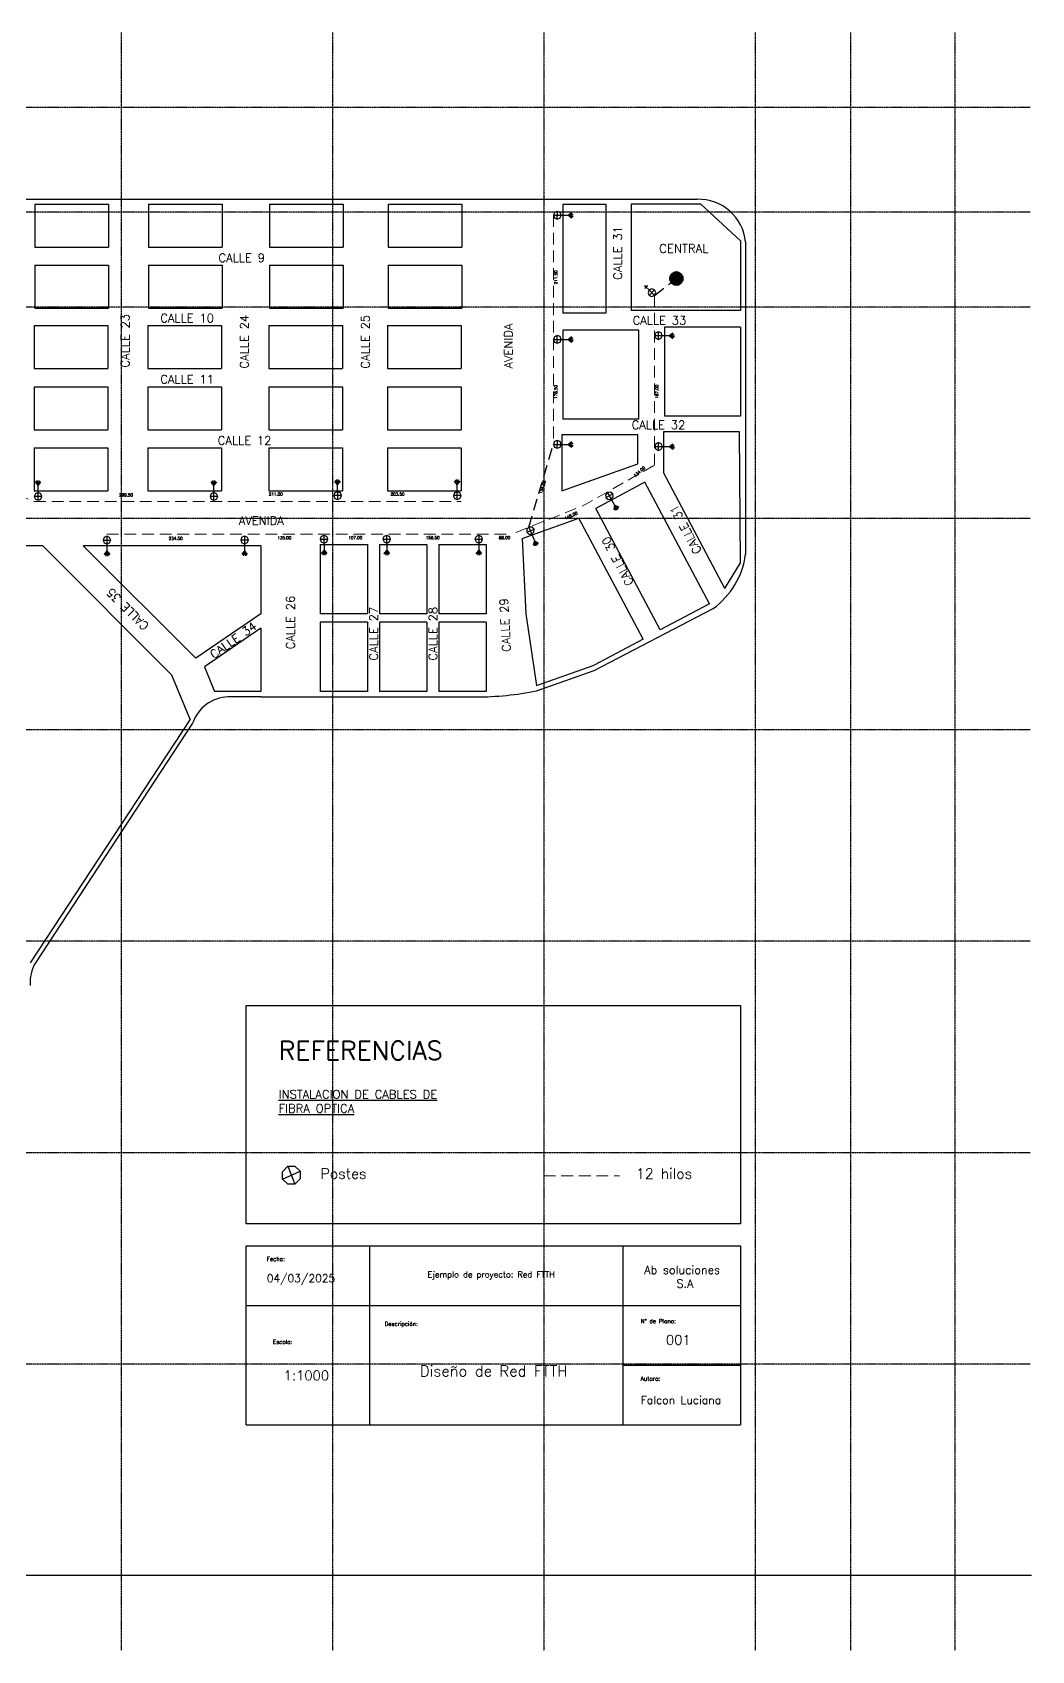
# Model space of a CAD drawing. Header units: inches. Extents: x 736 to 3495, y 736 to 3492.
# Drawn here: x 1793 to 3495, y 736 to 3492 of the extents above; entities that cross this region are included whole.
import ezdxf

# ---------------------------------------------------------------- set-up
doc = ezdxf.new("R2010")
doc.units = ezdxf.units.IN
doc.header["$MEASUREMENT"] = 0
doc.linetypes.add('CENTER', pattern=[2, 1.25, -0.25, 0.25, -0.25])
doc.linetypes.add('HIDDEN', pattern=[0.375, 0.25, -0.125])
doc.layers.get('0').update_dxf_attribs({"linetype": 'CONTINUOUS'})
doc.layers.get('Defpoints').update_dxf_attribs({"linetype": 'CONTINUOUS'})
for name, color, linetype in [('CABLES', 170, 'CONTINUOUS'), ('CAJA NAP', 90, 'CONTINUOUS'), ('CALLES', 6, 'CONTINUOUS'), ('CALLES NOMBRES', 10, 'CONTINUOUS'), ('COTAS', 130, 'CONTINUOUS'), ('GRID', 9, 'CENTER'), ('POSTES', 2, 'CONTINUOUS'), ('ROTULO', 2, 'CONTINUOUS')]:
    doc.layers.add(name, color=color, linetype=linetype)
doc.styles.add('ARCHITXT', font='simplex.shx')
doc.dimstyles.new('RGA1-8', dxfattribs={"dimtxt": 0.0938, "dimasz": 0.125, "dimexe": 0.09375, "dimexo": 0.125, "dimgap": 0.0625, "dimtad": 1, "dimdec": 6, "dimrnd": 0.5, "dimzin": 3, "dimdsep": 46, "dimlunit": 4, "dimtxsty": 'ARCHITXT', "dimcen": 0.1875, "dimdle": 0.09375, "dimclrd": 256, "dimclre": 256, "dimadec": 0, "dimazin": 0, "dimtfac": 1, "dimtdec": 6, "dimtmove": 2, "dimatfit": 3, "dimfxl": 1, "dimtolj": 1, "dimtzin": 3, "dimarcsym": 0})

# ---------------------------------------------------------------- blocks, each defined once
blk = doc.blocks.new('*D187')
at = {"layer": 'Defpoints', "color": 0, "lineweight": -3, "ltscale": 100, "transparency": 16777216}
for p in [(2154.2, 2627.5), (2289.4, 2628.6), (2289.4, 2628.6)]:
    blk.add_point(p, dxfattribs=at)
at = {"layer": 'COTAS', "color": 0, "lineweight": 0, "ltscale": 100, "transparency": 16777216, "insert": (2221.8, 2631.2), "char_height": 5, "attachment_point": 5, "style": 'ARCHITXT'}
blk.add_mtext('\\A1;135.00', dxfattribs=at)
blk = doc.blocks.new('_Open90')
at = {"color": 0, "linetype": 'ByBlock', "lineweight": -2}
for p, q in [((0, 0), (-1, 0)), ((-0.5, 0.5), (0, 0)), ((0, 0), (-0.5, -0.5))]:
    blk.add_line(p, q, dxfattribs=at)
blk = doc.blocks.new('*D190')
at = {"layer": 'Defpoints', "color": 0, "lineweight": -3, "ltscale": 100, "transparency": 16777216}
for p in [(2289.4, 2628.7), (2396.2, 2628.7), (2396.2, 2628.7)]:
    blk.add_point(p, dxfattribs=at)
at = {"layer": 'COTAS', "color": 0, "lineweight": 0, "ltscale": 100, "transparency": 16777216, "insert": (2342.8, 2631.3), "char_height": 5, "attachment_point": 5, "style": 'ARCHITXT'}
blk.add_mtext('\\A1;107.00', dxfattribs=at)
blk = doc.blocks.new('*D193')
at = {"layer": 'Defpoints', "color": 0, "lineweight": -3, "ltscale": 100, "transparency": 16777216}
for p in [(2396.2, 2628.7), (2552.9, 2628.7), (2552.9, 2628.7)]:
    blk.add_point(p, dxfattribs=at)
at = {"layer": 'COTAS', "color": 0, "lineweight": 0, "ltscale": 100, "transparency": 16777216, "insert": (2474.6, 2631.3), "char_height": 5, "attachment_point": 5, "style": 'ARCHITXT'}
blk.add_mtext('\\A1;156.50', dxfattribs=at)
blk = doc.blocks.new('*D196')
at = {"layer": 'Defpoints', "color": 0, "lineweight": -3, "ltscale": 100, "transparency": 16777216}
for p in [(2552.9, 2628.7), (2641, 2643.2), (2641, 2628.7)]:
    blk.add_point(p, dxfattribs=at)
at = {"layer": 'COTAS', "color": 0, "lineweight": 0, "ltscale": 100, "transparency": 16777216, "insert": (2597, 2631.3), "char_height": 5, "attachment_point": 5, "style": 'ARCHITXT'}
blk.add_mtext('\\A1;88.00', dxfattribs=at)
blk = doc.blocks.new('*D200')
at = {"layer": 'COTAS', "linetype": 'ByBlock', "lineweight": -2, "transparency": 16777216}
for p, q in [((2778.6, 2697.1), (2778.6, 2697.1)), ((2643.9, 2636.2), (2643.9, 2636.2))]:
    blk.add_line(p, q, dxfattribs=at)
at = {"layer": 'Defpoints', "color": 0, "linetype": 'ByBlock', "lineweight": -3, "transparency": 16777216}
for p in [(2778.6, 2697), (2778.6, 2697), (2644, 2636.1)]:
    blk.add_point(p, dxfattribs=at)
at = {"layer": 'COTAS', "color": 0, "linetype": 'ByBlock', "lineweight": -3, "transparency": 16777216, "insert": (2710.2, 2668.9), "char_height": 5, "attachment_point": 5, "rotation": 24.3472, "style": 'ARCHITXT'}
blk.add_mtext('\\A1;148.00', dxfattribs=at)
blk = doc.blocks.new('*D203')
at = {"layer": 'COTAS', "linetype": 'ByBlock', "lineweight": -2, "transparency": 16777216}
for p, q in [((2878.3, 2786.7), (2878.3, 2786.7)), ((2778.5, 2697.2), (2778.5, 2697.2))]:
    blk.add_line(p, q, dxfattribs=at)
at = {"layer": 'Defpoints', "color": 0, "linetype": 'ByBlock', "lineweight": -3, "transparency": 16777216}
for p in [(2878.4, 2786.6), (2878.4, 2786.6), (2778.6, 2697.1)]:
    blk.add_point(p, dxfattribs=at)
at = {"layer": 'COTAS', "color": 0, "linetype": 'ByBlock', "lineweight": -3, "transparency": 16777216, "insert": (2826.8, 2743.8), "char_height": 5, "attachment_point": 5, "rotation": 41.8592, "style": 'ARCHITXT'}
blk.add_mtext('\\A1;134.00', dxfattribs=at)
blk = doc.blocks.new('*D209')
at = {"layer": 'Defpoints', "color": 0, "lineweight": -3, "ltscale": 100, "transparency": 16777216}
for p in [(2858.8, 2973.5), (2858.8, 2973.5), (2858.8, 2786.6)]:
    blk.add_point(p, dxfattribs=at)
at = {"layer": 'COTAS', "color": 0, "lineweight": 0, "ltscale": 100, "transparency": 16777216, "insert": (2856.3, 2880.1), "char_height": 5, "attachment_point": 5, "rotation": 90, "style": 'ARCHITXT'}
blk.add_mtext('\\A1;187.00', dxfattribs=at)
blk = doc.blocks.new('*D218')
at = {"layer": 'Defpoints', "color": 0, "lineweight": -3, "ltscale": 100, "transparency": 16777216}
for p in [(1919.6, 2627.2), (2154.2, 2627.5), (2154.2, 2627.5)]:
    blk.add_point(p, dxfattribs=at)
at = {"layer": 'COTAS', "color": 0, "lineweight": 0, "ltscale": 100, "transparency": 16777216, "insert": (2036.9, 2630.1), "char_height": 5, "attachment_point": 5, "style": 'ARCHITXT'}
blk.add_mtext('\\A1;234.50', dxfattribs=at)
blk = doc.blocks.new('*D221')
at = {"layer": 'Defpoints', "color": 0, "lineweight": -3, "ltscale": 100, "transparency": 16777216}
for p in [(2312.8, 2703.1), (2516.5, 2703), (2516.5, 2703)]:
    blk.add_point(p, dxfattribs=at)
at = {"layer": 'COTAS', "color": 0, "lineweight": 0, "ltscale": 100, "transparency": 16777216, "insert": (2414.7, 2705.6), "char_height": 5, "attachment_point": 5, "style": 'ARCHITXT'}
blk.add_mtext('\\A1;203.50', dxfattribs=at)
blk = doc.blocks.new('*D227')
at = {"layer": 'Defpoints', "color": 0, "lineweight": -3, "ltscale": 100, "transparency": 16777216}
for p in [(2102, 2701.7), (2312.8, 2703.1), (2312.8, 2703.1)]:
    blk.add_point(p, dxfattribs=at)
at = {"layer": 'COTAS', "color": 0, "lineweight": 0, "ltscale": 100, "transparency": 16777216, "insert": (2207.4, 2705.6), "char_height": 5, "attachment_point": 5, "style": 'ARCHITXT'}
blk.add_mtext('\\A1;211.00', dxfattribs=at)
blk = doc.blocks.new('*D230')
at = {"layer": 'Defpoints', "color": 0, "lineweight": -3, "ltscale": 100, "transparency": 16777216}
for p in [(1802.6, 2701.7), (2102, 2701.7), (2102, 2701.7)]:
    blk.add_point(p, dxfattribs=at)
at = {"layer": 'COTAS', "color": 0, "lineweight": 0, "ltscale": 100, "transparency": 16777216, "insert": (1952.3, 2704.3), "char_height": 5, "attachment_point": 5, "style": 'ARCHITXT'}
blk.add_mtext('\\A1;299.50', dxfattribs=at)
blk = doc.blocks.new('*D233')
at = {"layer": 'COTAS', "linetype": 'ByBlock', "lineweight": -2, "transparency": 16777216}
for p, q in [((1573.1, 2792.9), (1573, 2792.8)), ((1802.7, 2701.9), (1802.6, 2701.8))]:
    blk.add_line(p, q, dxfattribs=at)
at = {"layer": 'Defpoints', "color": 0, "linetype": 'ByBlock', "lineweight": -3, "transparency": 16777216}
for p in [(1573, 2792.8), (1802.6, 2701.7), (1802.6, 2701.7)]:
    blk.add_point(p, dxfattribs=at)
at = {"layer": 'COTAS', "color": 0, "linetype": 'ByBlock', "lineweight": -3, "transparency": 16777216, "insert": (1688.8, 2749.6), "char_height": 5, "attachment_point": 5, "rotation": 338.3764, "style": 'ARCHITXT'}
blk.add_mtext('\\A1;247.00', dxfattribs=at)
blk = doc.blocks.new('*D245')
at = {"layer": 'COTAS', "linetype": 'ByBlock', "lineweight": -2, "transparency": 16777216}
for p, q in [((2686.8, 2790.3), (2686.8, 2790.3)), ((2640.9, 2643.2), (2641, 2643.2))]:
    blk.add_line(p, q, dxfattribs=at)
at = {"layer": 'Defpoints', "color": 0, "linetype": 'ByBlock', "lineweight": -3, "transparency": 16777216}
for p in [(2686.9, 2790.3), (2686.9, 2790.3), (2641.1, 2643.2)]:
    blk.add_point(p, dxfattribs=at)
at = {"layer": 'COTAS', "color": 0, "linetype": 'ByBlock', "lineweight": -3, "transparency": 16777216, "insert": (2661.5, 2717.5), "char_height": 5, "attachment_point": 5, "rotation": 72.6872, "style": 'ARCHITXT'}
blk.add_mtext('\\A1;154.00', dxfattribs=at)
blk = doc.blocks.new('*D248')
at = {"layer": 'COTAS', "linetype": 'ByBlock', "lineweight": -2, "transparency": 16777216}
for p, q in [((2686.7, 2969), (2686.8, 2969)), ((2686.7, 2790.3), (2686.7, 2790.3))]:
    blk.add_line(p, q, dxfattribs=at)
at = {"layer": 'Defpoints', "color": 0, "linetype": 'ByBlock', "lineweight": -3, "transparency": 16777216}
for p in [(2686.9, 2969), (2686.9, 2969), (2686.8, 2790.3)]:
    blk.add_point(p, dxfattribs=at)
at = {"layer": 'COTAS', "color": 0, "linetype": 'ByBlock', "lineweight": -3, "transparency": 16777216, "insert": (2684.3, 2879.7), "char_height": 5, "attachment_point": 5, "rotation": 89.9856, "style": 'ARCHITXT'}
blk.add_mtext('\\A1;178.50', dxfattribs=at)
blk = doc.blocks.new('*D251')
at = {"layer": 'COTAS', "linetype": 'ByBlock', "lineweight": -2, "transparency": 16777216}
for p, q in [((2686.8, 3180.5), (2686.8, 3180.5)), ((2686.7, 2969), (2686.7, 2969))]:
    blk.add_line(p, q, dxfattribs=at)
at = {"layer": 'Defpoints', "color": 0, "linetype": 'ByBlock', "lineweight": -3, "transparency": 16777216}
for p in [(2686.9, 3180.5), (2686.9, 3180.5), (2686.8, 2969)]:
    blk.add_point(p, dxfattribs=at)
at = {"layer": 'COTAS', "color": 0, "linetype": 'ByBlock', "lineweight": -3, "transparency": 16777216, "insert": (2684.3, 3074.8), "char_height": 5, "attachment_point": 5, "rotation": 89.9739, "style": 'ARCHITXT'}
blk.add_mtext('\\A1;211.50', dxfattribs=at)

msp = doc.modelspace()

# ---------------------------------------------------------------- hatches: boundary and pattern name
at = {"linetype": 'ByBlock', "lineweight": -3}
h = msp.add_hatch(color=256, dxfattribs=at)
h.dxf.hatch_style = 1
h.paths.add_polyline_path([(2878.869, 3072.794, 1), (2900.457, 3072.794, 1)])

# ---------------------------------------------------------------- linework, layer by layer
at = {"lineweight": -3}
for p, q in [((1632.784, 3207.749), (2924.97, 3207.749)), ((3007.624, 3135.009), (3007.624, 2603.066)), ((2749.505, 2405.424), (2952.307, 2510.816)), ((2651.681, 2370.628), (2749.505, 2405.424)), ((2181.961, 2360.107), (2125.964, 2360.107)), ((2181.961, 2360.107), (2548.316, 2360.107)), ((2065.709, 2315.418), (1797.873, 1907.519))]:
    msp.add_line(p, q, dxfattribs=at)
at = {"linetype": 'ByBlock', "lineweight": 211, "ltscale": 100}
msp.add_circle((2889.663, 3072.794), 10.794, dxfattribs=at)
at = {"lineweight": -3}
for centre, radius, start, end in [((2927.31, 3127.079), 80.704, 5.638992, 91.661558), ((2871.86, 2621.766), 137.045, 305.944938, 352.157514), ((2545.644, 2899.382), 539.281, 270.283938, 281.339783), ((2127.707, 2294.791), 65.34, 91.529096, 161.597908), ((1859.61, 1872.907), 70.777, 150.723272, 183.374389)]:
    msp.add_arc(centre, radius, start, end, dxfattribs=at)
at = {"layer": 'CABLES', "linetype": 'HIDDEN', "lineweight": 5, "ltscale": 80}
for p, q in [((2680.298, 3180.584), (2680.321, 2790.272)), ((2852.49, 3044.086), (2852.49, 2755.142)), ((1573.01, 2785.431), (1795.935, 2692.819)), ((2729.205, 2685.082), (2852.49, 2755.062)), ((1795.935, 2692.819), (2523.257, 2692.792)), ((2616.416, 2640.319), (2720.956, 2681.809)), ((1919.618, 2637.182), (2608.449, 2637.157)), ((2663.655, 1544.625), (2792.917, 1544.625))]:
    msp.add_line(p, q, dxfattribs=at)
at = {"layer": 'CABLES', "linetype": 'HIDDEN', "lineweight": -3, "ltscale": 80}
for p, q in [((2852.49, 3044.086), (2881.12, 3066.196)), ((2638.62, 2649.357), (2680.298, 2790.327))]:
    msp.add_line(p, q, dxfattribs=at)
at = {"layer": 'CAJA NAP', "lineweight": -3}
for p, q in [((2693.412, 3180.634), (2705.299, 3180.618)), ((2705.299, 3180.618), (2711.283, 3185.397)), ((2705.299, 3180.618), (2712.213, 3184.233)), ((2705.299, 3180.618), (2713.127, 3183.089)), ((2705.299, 3180.618), (2714.129, 3181.835)), ((2705.299, 3180.618), (2713.119, 3177.589)), ((2705.299, 3180.618), (2712.202, 3176.495)), ((2705.299, 3180.618), (2711.27, 3175.823)), ((2705.299, 3180.618), (2714.125, 3178.889)), ((2877.468, 2975.687), (2883.452, 2980.466)), ((2877.468, 2975.687), (2884.381, 2979.302)), ((2877.468, 2975.687), (2885.295, 2978.158)), ((2877.468, 2975.687), (2886.297, 2976.904)), ((2693.389, 2969.135), (2705.276, 2969.119)), ((2705.276, 2969.119), (2711.26, 2973.898)), ((2705.276, 2969.119), (2712.19, 2972.734)), ((2705.276, 2969.119), (2713.104, 2971.59)), ((2705.276, 2969.119), (2714.106, 2970.335)), ((2705.276, 2969.119), (2713.096, 2966.09)), ((2705.276, 2969.119), (2712.179, 2964.996)), ((2705.276, 2969.119), (2711.247, 2964.324)), ((2705.276, 2969.119), (2714.102, 2967.39)), ((2865.58, 2975.703), (2877.468, 2975.687)), ((2877.468, 2975.687), (2885.288, 2972.658)), ((2877.468, 2975.687), (2884.371, 2971.564)), ((2877.468, 2975.687), (2883.439, 2970.892)), ((2877.468, 2975.687), (2886.293, 2973.958)), ((2693.412, 2790.378), (2705.299, 2790.361)), ((2705.299, 2790.361), (2711.283, 2795.141)), ((2705.299, 2790.361), (2712.213, 2793.977)), ((2705.299, 2790.361), (2713.127, 2792.832)), ((2705.299, 2790.361), (2714.129, 2791.578)), ((2705.299, 2790.361), (2713.119, 2787.332)), ((2705.299, 2790.361), (2712.202, 2786.238)), ((2705.299, 2790.361), (2711.27, 2785.566)), ((2705.299, 2790.361), (2714.125, 2788.632)), ((2865.873, 2786.743), (2877.761, 2786.727)), ((2877.761, 2786.727), (2883.745, 2791.506)), ((2877.761, 2786.727), (2884.674, 2790.342)), ((2877.761, 2786.727), (2885.588, 2789.198)), ((2877.761, 2786.727), (2886.59, 2787.943)), ((2877.761, 2786.727), (2885.581, 2783.698)), ((2877.761, 2786.727), (2884.664, 2782.604)), ((2877.761, 2786.727), (2883.731, 2781.932)), ((2877.761, 2786.727), (2886.586, 2784.997)), ((1802.486, 2720.155), (1801.258, 2728.983)), ((1802.486, 2720.155), (1801.258, 2728.983)), ((1802.486, 2720.155), (1804.203, 2728.983)), ((1802.486, 2720.155), (1804.203, 2728.983)), ((2101.905, 2720.159), (2100.676, 2728.987)), ((2101.905, 2720.159), (2100.676, 2728.987)), ((2101.905, 2720.159), (2103.622, 2728.987)), ((2101.905, 2720.159), (2103.622, 2728.987)), ((2312.685, 2721.491), (2310.203, 2729.315)), ((2312.685, 2721.491), (2311.456, 2730.319)), ((2312.685, 2721.491), (2314.402, 2730.319)), ((2312.685, 2721.491), (2315.703, 2729.315)), ((2516.383, 2721.444), (2513.9, 2729.268)), ((2516.383, 2721.444), (2515.154, 2730.272)), ((2516.383, 2721.444), (2518.099, 2730.272)), ((2516.383, 2721.444), (2519.4, 2729.268)), ((1802.486, 2720.155), (1797.699, 2726.133)), ((1802.486, 2720.155), (1797.699, 2726.133)), ((1802.486, 2720.155), (1798.861, 2727.064)), ((1802.486, 2720.155), (1798.861, 2727.064)), ((1802.486, 2720.155), (1800.004, 2727.979)), ((1802.486, 2720.155), (1800.004, 2727.979)), ((1802.486, 2720.155), (1805.504, 2727.979)), ((1802.486, 2720.155), (1805.504, 2727.979)), ((1802.486, 2720.155), (1806.6, 2727.064)), ((1802.486, 2720.155), (1806.6, 2727.064)), ((1802.486, 2720.155), (1807.273, 2726.133)), ((1802.486, 2720.155), (1807.273, 2726.133)), ((1802.486, 2708.268), (1802.486, 2720.155)), ((1802.486, 2708.268), (1802.486, 2720.155)), ((2101.905, 2720.159), (2097.117, 2726.137)), ((2101.905, 2720.159), (2097.117, 2726.137)), ((2101.905, 2720.159), (2098.279, 2727.068)), ((2101.905, 2720.159), (2098.279, 2727.068)), ((2101.905, 2720.159), (2099.423, 2727.983)), ((2101.905, 2720.159), (2099.423, 2727.983)), ((2101.905, 2720.159), (2104.923, 2727.983)), ((2101.905, 2720.159), (2104.923, 2727.983)), ((2101.905, 2720.159), (2106.018, 2727.068)), ((2101.905, 2720.159), (2106.018, 2727.068)), ((2101.905, 2720.159), (2106.691, 2726.137)), ((2101.905, 2720.159), (2106.691, 2726.137)), ((2101.905, 2708.272), (2101.905, 2720.159)), ((2101.905, 2708.272), (2101.905, 2720.159)), ((2312.685, 2721.491), (2307.898, 2727.468)), ((2312.685, 2721.491), (2309.06, 2728.4)), ((2312.685, 2721.491), (2316.799, 2728.4)), ((2312.685, 2721.491), (2317.472, 2727.468)), ((2312.685, 2709.603), (2312.685, 2721.491)), ((2516.383, 2721.444), (2511.595, 2727.422)), ((2516.383, 2721.444), (2512.757, 2728.353)), ((2516.383, 2721.444), (2520.496, 2728.353)), ((2516.383, 2721.444), (2521.169, 2727.422)), ((2516.383, 2709.557), (2516.383, 2721.444)), ((2778.605, 2697.034), (2784.339, 2686.621)), ((2784.339, 2686.621), (2783.03, 2679.076)), ((2784.339, 2686.621), (2784.068, 2678.585)), ((2784.339, 2686.621), (2785.47, 2678.312)), ((2784.339, 2686.621), (2787.093, 2678.06)), ((2784.339, 2686.621), (2791.416, 2683.694)), ((2784.339, 2686.621), (2790.288, 2680.965)), ((2784.339, 2686.621), (2789.674, 2679.481)), ((2784.339, 2686.621), (2790.847, 2682.318)), ((1919.687, 2620.669), (1919.687, 2608.781)), ((2154.332, 2621.006), (2154.332, 2609.119)), ((2289.551, 2622.214), (2289.551, 2610.326)), ((2396.321, 2622.214), (2396.321, 2610.326)), ((2553.065, 2622.214), (2553.065, 2610.326)), ((2643.519, 2637.193), (2647.902, 2626.143)), ((2647.902, 2626.143), (2645.657, 2618.822)), ((2647.902, 2626.143), (2646.626, 2618.204)), ((2647.902, 2626.143), (2647.982, 2617.757)), ((2647.902, 2626.143), (2649.561, 2617.304)), ((2647.902, 2626.143), (2654.556, 2622.352)), ((2647.902, 2626.143), (2653.094, 2619.785)), ((2647.902, 2626.143), (2652.299, 2618.39)), ((2647.902, 2626.143), (2653.819, 2621.057)), ((1919.687, 2608.781), (1914.9, 2602.804)), ((1919.687, 2608.781), (1915.573, 2601.873)), ((1919.687, 2608.781), (1916.669, 2600.957)), ((1919.687, 2608.781), (1917.97, 2599.953)), ((1919.687, 2608.781), (1924.474, 2602.804)), ((1919.687, 2608.781), (1922.169, 2600.957)), ((1919.687, 2608.781), (1920.916, 2599.953)), ((1919.687, 2608.781), (1923.312, 2601.873)), ((2154.332, 2609.119), (2149.546, 2603.142)), ((2154.332, 2609.119), (2150.219, 2602.21)), ((2154.332, 2609.119), (2151.314, 2601.295)), ((2154.332, 2609.119), (2152.615, 2600.291)), ((2154.332, 2609.119), (2159.12, 2603.142)), ((2154.332, 2609.119), (2156.815, 2601.295)), ((2154.332, 2609.119), (2155.561, 2600.291)), ((2154.332, 2609.119), (2157.958, 2602.21)), ((2289.551, 2610.326), (2284.765, 2604.349)), ((2289.551, 2610.326), (2285.438, 2603.418)), ((2289.551, 2610.326), (2286.533, 2602.502)), ((2289.551, 2610.326), (2287.834, 2601.498)), ((2289.551, 2610.326), (2294.339, 2604.349)), ((2289.551, 2610.326), (2292.033, 2602.502)), ((2289.551, 2610.326), (2290.78, 2601.498)), ((2289.551, 2610.326), (2293.177, 2603.418)), ((2396.321, 2610.326), (2391.534, 2604.349)), ((2396.321, 2610.326), (2392.207, 2603.418)), ((2396.321, 2610.326), (2393.303, 2602.502)), ((2396.321, 2610.326), (2394.604, 2601.498)), ((2396.321, 2610.326), (2401.108, 2604.349)), ((2396.321, 2610.326), (2398.803, 2602.502)), ((2396.321, 2610.326), (2397.55, 2601.498)), ((2396.321, 2610.326), (2399.946, 2603.418)), ((2553.065, 2610.326), (2548.278, 2604.349)), ((2553.065, 2610.326), (2548.952, 2603.418)), ((2553.065, 2610.326), (2550.047, 2602.502)), ((2553.065, 2610.326), (2551.348, 2601.498)), ((2553.065, 2610.326), (2557.853, 2604.349)), ((2553.065, 2610.326), (2555.547, 2602.502)), ((2553.065, 2610.326), (2554.294, 2601.498)), ((2553.065, 2610.326), (2556.69, 2603.418))]:
    msp.add_line(p, q, dxfattribs=at)
at = {"layer": 'CALLES', "lineweight": -3}
for p, q in [((1797.183, 3199.475), (1922.674, 3199.473)), ((1797.183, 3199.475), (1797.183, 3126.297)), ((1990.483, 3199.475), (2115.974, 3199.473)), ((1990.483, 3199.475), (1990.483, 3126.297)), ((2196.621, 3199.474), (2322.111, 3199.472)), ((2196.621, 3199.474), (2196.621, 3126.296)), ((2399.014, 3199.474), (2524.505, 3199.472)), ((2399.014, 3199.474), (2399.014, 3126.296)), ((2696.421, 3199.551), (2769.696, 3199.551)), ((2769.696, 3199.551), (2769.671, 3013.512)), ((2931.384, 3199.497), (2998.592, 3136.823)), ((1797.183, 3126.297), (1922.674, 3126.295)), ((1990.483, 3126.297), (2115.974, 3126.297)), ((2196.621, 3126.296), (2322.111, 3126.294)), ((2399.014, 3126.296), (2524.505, 3126.296)), ((1797.183, 3095.299), (1922.674, 3095.297)), ((1797.183, 3095.299), (1797.183, 3022.121)), ((1990.483, 3095.299), (2115.974, 3095.297)), ((1990.483, 3095.299), (1990.483, 3022.121)), ((2196.621, 3095.298), (2322.111, 3095.297)), ((2196.621, 3095.298), (2196.621, 3022.12)), ((2399.014, 3095.298), (2524.505, 3095.297)), ((2399.014, 3095.298), (2399.014, 3022.12)), ((1797.183, 3022.121), (1922.674, 3022.121)), ((1990.483, 3022.121), (2115.974, 3022.121)), ((2196.621, 3022.12), (2322.111, 3022.12)), ((2399.014, 3022.12), (2524.505, 3022.12)), ((1795.935, 2992.62), (1921.426, 2992.619)), ((1795.935, 2992.62), (1795.935, 2919.442)), ((1989.236, 2992.62), (2114.726, 2992.619)), ((1989.236, 2992.62), (1989.236, 2919.442)), ((2195.373, 2992.62), (2320.864, 2992.618)), ((2195.373, 2992.62), (2195.373, 2919.441)), ((2397.767, 2992.62), (2523.257, 2992.618)), ((2397.767, 2992.62), (2397.767, 2919.441)), ((1795.935, 2919.442), (1921.426, 2919.442)), ((1989.236, 2919.442), (2114.726, 2919.442)), ((2195.373, 2919.441), (2320.864, 2919.441)), ((2397.767, 2919.441), (2523.257, 2919.441)), ((1795.935, 2888.445), (1921.426, 2888.443)), ((1795.935, 2888.445), (1795.935, 2815.266)), ((1989.236, 2888.445), (2114.726, 2888.443)), ((1989.236, 2888.445), (1989.236, 2815.266)), ((2195.373, 2888.444), (2320.864, 2888.442)), ((2195.373, 2888.444), (2195.373, 2815.266)), ((2397.767, 2888.444), (2523.257, 2888.442)), ((2397.767, 2888.444), (2397.767, 2815.266)), ((1795.935, 2815.266), (1921.426, 2815.266)), ((1989.236, 2815.266), (2114.726, 2815.266)), ((2195.373, 2815.266), (2320.864, 2815.266)), ((2397.767, 2815.266), (2523.257, 2815.266)), ((1795.935, 2784.269), (1921.426, 2784.267)), ((1795.935, 2784.269), (1795.935, 2711.091)), ((1989.236, 2784.269), (2114.726, 2784.267)), ((1989.236, 2784.269), (1989.236, 2711.091)), ((2195.373, 2784.268), (2320.864, 2784.267)), ((2195.373, 2784.268), (2195.373, 2711.09)), ((2397.767, 2784.268), (2523.257, 2784.267)), ((2397.767, 2784.268), (2397.767, 2711.09)), ((2694.583, 2711.091), (2824.029, 2757.279)), ((1795.935, 2711.091), (1921.426, 2711.091)), ((1989.236, 2711.091), (2114.726, 2711.091)), ((2195.373, 2711.09), (2320.864, 2711.09)), ((2397.767, 2711.09), (2523.257, 2711.09)), ((2627.177, 2630.12), (2723.449, 2664.452)), ((2627.177, 2630.12), (2633.509, 2501.98)), ((1810.437, 2617.437), (1745.142, 2617.437)), ((2972.399, 2545.119), (2998.752, 2588.471)), ((2633.509, 2501.98), (2651.681, 2379.485)), ((2181.961, 2477.097), (2181.961, 2369.402)), ((2030.005, 2397.87), (2061.778, 2321.288)), ((2085.763, 2411.189), (2103.1, 2369.402)), ((2651.681, 2379.485), (2749.505, 2414.281)), ((2181.961, 2369.402), (2103.1, 2369.402))]:
    msp.add_line(p, q, dxfattribs=at)
at = {"layer": 'CALLES'}
for p, q in [((2696.336, 3199.551), (2696.336, 3013.512)), ((2812.481, 3199.551), (2812.395, 3018.512)), ((2931.384, 3199.497), (2812.481, 3199.551)), ((2998.592, 3136.823), (2998.727, 3018.414)), ((2696.336, 3017.364), (2696.336, 3013.512)), ((2769.671, 3013.512), (2696.336, 3013.512)), ((2998.727, 3018.512), (2812.395, 3018.512)), ((2825.774, 2984.77), (2696.336, 2984.77)), ((2696.336, 2984.77), (2696.336, 2837.668)), ((2825.799, 2833.523), (2825.774, 2984.77)), ((2998.727, 2989.77), (2869.29, 2989.77)), ((2869.29, 2989.77), (2869.29, 2842.668)), ((2998.727, 2989.77), (2998.751, 2838.523)), ((2869.29, 2842.668), (2869.29, 2838.523)), ((2696.336, 2837.668), (2696.336, 2833.523)), ((2825.799, 2833.523), (2696.336, 2833.523)), ((2996.974, 2811.81), (2867.537, 2811.81)), ((2867.537, 2811.81), (2867.537, 2742.34)), ((2998.752, 2838.523), (2869.29, 2838.523)), ((2998.752, 2588.471), (2996.974, 2811.81)), ((2824.021, 2806.81), (2694.583, 2806.81)), ((2694.583, 2806.81), (2694.583, 2711.091)), ((2824.029, 2757.279), (2824.021, 2806.81)), ((2972.399, 2545.119), (2867.537, 2742.34)), ((2835.732, 2725.74), (2752.199, 2681.326)), ((2945.832, 2518.668), (2835.732, 2725.74)), ((2862.299, 2474.253), (2752.199, 2681.326)), ((2832.891, 2458.617), (2723.449, 2664.452)), ((2030.005, 2397.87), (1810.437, 2617.437)), ((2070.997, 2425.955), (1879.515, 2617.437)), ((2181.961, 2617.437), (2181.961, 2501.98)), ((2945.832, 2518.668), (2862.299, 2474.253)), ((2181.961, 2501.98), (2070.997, 2425.955)), ((2181.961, 2477.097), (2085.763, 2411.189)), ((2832.891, 2458.617), (2749.357, 2414.202)), ((1789.649, 1907.519), (2061.778, 2321.288))]:
    msp.add_line(p, q, dxfattribs=at)
at = {"layer": 'CALLES', "linetype": 'Continuous'}
for points in [[(1922.675, 3199.475), (1922.674, 3126.295)], [(2115.975, 3199.475), (2115.974, 3126.297)], [(2322.112, 3199.474), (2322.111, 3126.294)], [(2524.506, 3199.474), (2524.505, 3126.296)], [(1922.675, 3095.299), (1922.674, 3022.121)], [(2115.975, 3095.299), (2115.974, 3022.121)], [(2322.112, 3095.298), (2322.111, 3022.12)], [(2524.506, 3095.298), (2524.505, 3022.12)], [(1921.427, 2992.62), (1921.426, 2919.442)], [(2114.727, 2992.62), (2114.726, 2919.442)], [(2320.865, 2992.62), (2320.864, 2919.441)], [(2523.258, 2992.62), (2523.258, 2919.441)], [(1921.427, 2888.445), (1921.426, 2815.266)], [(2114.727, 2888.445), (2114.726, 2815.266)], [(2320.865, 2888.444), (2320.864, 2815.266)], [(2523.258, 2888.444), (2523.257, 2815.266)], [(1921.427, 2784.269), (1921.426, 2711.091)], [(2114.727, 2784.269), (2114.726, 2711.091)], [(2320.865, 2784.268), (2320.864, 2711.09)], [(2523.258, 2784.268), (2523.257, 2711.09)], [(2282.96, 2620.037), (2282.96, 2501.98)], [(2282.96, 2620.036), (2363.547, 2620.036)], [(2363.547, 2620.037), (2363.547, 2501.98)], [(2383.96, 2620.037), (2464.547, 2620.037)], [(2383.96, 2620.037), (2383.96, 2501.98)], [(2464.547, 2620.037), (2464.547, 2501.98)], [(2484.96, 2620.037), (2565.547, 2620.037)], [(2484.96, 2620.037), (2484.96, 2501.98)], [(2565.547, 2620.037), (2565.547, 2501.98)], [(2363.547, 2501.98), (2282.96, 2501.98)], [(2363.547, 2487.459), (2282.96, 2487.459)], [(2282.96, 2487.459), (2282.96, 2369.402)], [(2363.547, 2487.459), (2363.547, 2369.402)], [(2464.547, 2501.98), (2383.96, 2501.98)], [(2464.547, 2487.459), (2383.96, 2487.459)], [(2383.96, 2487.459), (2383.96, 2369.402)], [(2464.547, 2487.459), (2464.547, 2369.402)], [(2565.547, 2501.98), (2484.96, 2501.98)], [(2565.547, 2487.459), (2484.96, 2487.459)], [(2484.96, 2487.459), (2484.96, 2369.402)], [(2565.547, 2487.459), (2565.547, 2369.402)], [(2363.547, 2369.402), (2282.96, 2369.402)], [(2464.547, 2369.402), (2383.96, 2369.402)], [(2565.547, 2369.402), (2484.96, 2369.402)]]:
    msp.add_lwpolyline(points, dxfattribs=at)
at = {"layer": 'CALLES', "lineweight": -3}
msp.add_lwpolyline([(2181.961, 2617.437), (1879.515, 2617.437)], dxfattribs=at)
at = {"layer": 'GRID'}
for p, q in [((1944, 3492), (1944, 736)), ((2304, 3492), (2304, 736)), ((2664, 3492), (2664, 736)), ((3024, 3492), (3024, 736)), ((3186, 3492), (3186, 736)), ((3364, 3492), (3364, 736)), ((3492, 3364), (736, 3364)), ((3492, 3186), (736, 3186)), ((3492, 3024), (736, 3024)), ((3492, 2664), (736, 2664)), ((3492, 2304), (736, 2304)), ((3492, 1944), (736, 1944)), ((3492, 1584), (736, 1584)), ((3492, 1224), (736, 1224)), ((3492, 1224), (736, 1224)), ((3492, 864), (736, 864)), ((3494.68, 864), (738.68, 864))]:
    msp.add_line(p, q, dxfattribs=at)
at = {"layer": 'POSTES', "lineweight": -3}
for p, q in [((2680.321, 3180.529), (2693.361, 3180.511)), ((2686.88, 3174.052), (2686.898, 3187.194)), ((2843.247, 3053.283), (2852.49, 3044.086)), ((2843.341, 3044.066), (2852.61, 3053.382)), ((2859.049, 2969.121), (2859.067, 2982.263)), ((2680.298, 2969.03), (2693.338, 2969.012)), ((2686.857, 2962.553), (2686.876, 2975.695)), ((2852.49, 2975.598), (2865.53, 2975.58)), ((2680.321, 2790.272), (2693.361, 2790.254)), ((2686.88, 2783.796), (2686.898, 2796.938)), ((2852.783, 2786.638), (2865.823, 2786.62)), ((2859.342, 2780.161), (2859.36, 2793.303)), ((1809.077, 2701.746), (1795.935, 2701.746)), ((1809.077, 2701.746), (1795.935, 2701.746)), ((1802.61, 2695.178), (1802.61, 2708.217)), ((1802.61, 2695.178), (1802.61, 2708.217)), ((2108.496, 2701.75), (2095.354, 2701.75)), ((2108.496, 2701.75), (2095.354, 2701.75)), ((2102.028, 2695.182), (2102.028, 2708.222)), ((2102.028, 2695.182), (2102.028, 2708.222)), ((2319.276, 2703.081), (2306.134, 2703.081)), ((2312.809, 2696.513), (2312.809, 2709.553)), ((2522.973, 2703.035), (2509.831, 2703.035)), ((2516.506, 2696.467), (2516.506, 2709.506)), ((2769.686, 2699.568), (2781.198, 2705.908)), ((2772.183, 2708.442), (2778.473, 2697.019)), ((2638.578, 2649.315), (2643.386, 2637.194)), ((1913.096, 2627.191), (1926.238, 2627.191)), ((1919.563, 2633.759), (1919.563, 2620.719)), ((2147.741, 2627.529), (2160.883, 2627.529)), ((2154.209, 2634.097), (2154.209, 2621.057)), ((2282.96, 2628.736), (2296.102, 2628.736)), ((2289.428, 2635.304), (2289.428, 2622.264)), ((2389.73, 2628.736), (2402.872, 2628.736)), ((2396.197, 2635.304), (2396.197, 2622.264)), ((2546.474, 2628.736), (2559.616, 2628.736)), ((2552.941, 2635.304), (2552.941, 2622.264)), ((2634.988, 2640.825), (2647.204, 2645.671)), ((2218.666, 1551.63), (2227.888, 1560.85)), ((2219.065, 1538.714), (2218.666, 1551.63)), ((2219.065, 1538.714), (2248.692, 1552.558)), ((2227.888, 1560.85), (2239.873, 1560.848)), ((2227.888, 1560.85), (2239.869, 1530.422)), ((2239.873, 1560.848), (2248.692, 1552.558)), ((2248.692, 1552.558), (2249.091, 1539.641)), ((2227.884, 1530.423), (2219.065, 1538.714)), ((2239.869, 1530.422), (2227.884, 1530.423)), ((2249.091, 1539.641), (2239.869, 1530.422))]:
    msp.add_line(p, q, dxfattribs=at)
at = {"layer": 'POSTES', "linetype": 'ByBlock', "lineweight": -3}
for p, q in [((2835.553, 3059.581), (2836.221, 3060.255)), ((2835.936, 3057.864), (2837.273, 3059.212)), ((2836.221, 3060.255), (2836.838, 3060.876)), ((2837.273, 3059.212), (2838.506, 3060.454)), ((2838.324, 3058.168), (2840.79, 3060.653)), ((2835.858, 3055.683), (2838.324, 3058.168)), ((2843.247, 3053.283), (2838.324, 3058.168))]:
    msp.add_line(p, q, dxfattribs=at)
at = {"layer": 'POSTES', "lineweight": -3}
for points in [[(2691.473, 3185.263), (2686.83, 3187.166), (2682.201, 3185.227), (2680.298, 3180.584), (2682.237, 3175.955), (2686.88, 3174.052), (2691.509, 3175.991), (2693.412, 3180.634)], [(2854.497, 3048.788), (2852.541, 3053.41), (2847.89, 3055.294), (2843.269, 3053.338), (2841.384, 3048.687), (2843.341, 3044.066), (2847.991, 3042.181), (2852.613, 3044.138)], [(2863.642, 2980.332), (2858.998, 2982.235), (2854.37, 2980.296), (2852.467, 2975.653), (2854.405, 2971.024), (2859.049, 2969.121), (2863.678, 2971.06), (2865.58, 2975.703)], [(2691.45, 2973.764), (2686.807, 2975.666), (2682.178, 2973.728), (2680.276, 2969.085), (2682.214, 2964.456), (2686.857, 2962.553), (2691.486, 2964.492), (2693.389, 2969.135)], [(2691.473, 2795.006), (2686.83, 2796.909), (2682.201, 2794.971), (2680.298, 2790.327), (2682.237, 2785.698), (2686.88, 2783.796), (2691.509, 2785.734), (2693.412, 2790.378)], [(2863.935, 2791.372), (2859.291, 2793.274), (2854.663, 2791.336), (2852.76, 2786.692), (2854.698, 2782.064), (2859.342, 2780.161), (2863.971, 2782.099), (2865.873, 2786.743)], [(1797.86, 2706.323), (1795.964, 2701.677), (1797.909, 2697.051), (1802.555, 2695.155), (1807.181, 2697.099), (1809.077, 2701.746), (1807.133, 2706.372), (1802.486, 2708.268)], [(2097.279, 2706.327), (2095.382, 2701.681), (2097.327, 2697.055), (2101.973, 2695.159), (2106.6, 2697.103), (2108.496, 2701.75), (2106.551, 2706.376), (2101.905, 2708.272)], [(2097.279, 2706.327), (2095.382, 2701.681), (2097.327, 2697.055), (2101.973, 2695.159), (2106.6, 2697.103), (2108.496, 2701.75), (2106.551, 2706.376), (2101.905, 2708.272)], [(2308.059, 2707.659), (2306.163, 2703.013), (2308.108, 2698.386), (2312.754, 2696.49), (2317.38, 2698.435), (2319.276, 2703.081), (2317.332, 2707.707), (2312.685, 2709.603)], [(2511.756, 2707.612), (2509.86, 2702.966), (2511.805, 2698.34), (2516.451, 2696.444), (2521.077, 2698.388), (2522.973, 2703.035), (2521.029, 2707.661), (2516.383, 2709.557)], [(2781.72, 2700.969), (2781.139, 2705.954), (2777.205, 2709.068), (2772.22, 2708.488), (2769.106, 2704.553), (2769.686, 2699.568), (2773.621, 2696.454), (2778.605, 2697.034)], [(2647.102, 2640.706), (2647.152, 2645.724), (2643.638, 2649.307), (2638.62, 2649.357), (2635.037, 2645.843), (2634.988, 2640.825), (2638.501, 2637.242), (2643.519, 2637.193)], [(1924.313, 2622.613), (1926.209, 2627.259), (1924.264, 2631.886), (1919.618, 2633.782), (1914.992, 2631.837), (1913.096, 2627.191), (1915.04, 2622.565), (1919.687, 2620.669)], [(2158.958, 2622.951), (2160.855, 2627.597), (2158.91, 2632.223), (2154.264, 2634.12), (2149.638, 2632.175), (2147.741, 2627.529), (2149.686, 2622.902), (2154.332, 2621.006)], [(2294.177, 2624.158), (2296.074, 2628.805), (2294.129, 2633.431), (2289.483, 2635.327), (2284.856, 2633.382), (2282.96, 2628.736), (2284.905, 2624.11), (2289.551, 2622.214)], [(2400.947, 2624.158), (2402.843, 2628.805), (2400.898, 2633.431), (2396.252, 2635.327), (2391.626, 2633.382), (2389.73, 2628.736), (2391.674, 2624.11), (2396.321, 2622.214)], [(2557.691, 2624.158), (2559.587, 2628.805), (2557.642, 2633.431), (2552.996, 2635.327), (2548.37, 2633.382), (2546.474, 2628.736), (2548.419, 2624.11), (2553.065, 2622.214)]]:
    msp.add_lwpolyline(points, close=True, dxfattribs=at)
at = {"layer": 'ROTULO', "lineweight": -3}
for p, q in [((2156.72, 1834.625), (2998.752, 1834.625)), ((2156.72, 1463.034), (2156.72, 1834.625)), ((2998.752, 1834.625), (2998.752, 1463.034)), ((2998.752, 1463.034), (2156.72, 1463.034)), ((2156.72, 1425.282), (2998.752, 1425.282)), ((2156.72, 1120.558), (2156.72, 1425.282)), ((2367.793, 1120.558), (2367.793, 1425.282)), ((2799.02, 1120.558), (2799.02, 1425.282)), ((2998.752, 1425.282), (2998.752, 1120.558)), ((2156.72, 1323.508), (2998.752, 1323.508)), ((2998.752, 1221.734), (2799.02, 1221.734)), ((2156.72, 1120.558), (2998.752, 1120.558))]:
    msp.add_line(p, q, dxfattribs=at)

# ---------------------------------------------------------------- texts
at = {"layer": 'CABLES', "linetype": 'ByBlock', "lineweight": -3, "insert": (2860.266, 3131.25), "char_height": 14.6667, "attachment_point": 1, "style": 'ARCHITXT'}
msp.add_mtext_dynamic_manual_height_columns('CENTRAL', width=40.23568, gutter_width=73.333, heights=[0], dxfattribs=at)
at = {"layer": 'CALLES NOMBRES', "lineweight": -3, "char_height": 14.4022, "attachment_point": 1, "style": 'ARCHITXT'}
for s, width, insert, rotation in [('CALLE 31', 99.11445, (2782.589, 3070.579), 90), ('CALLE 23', 113.22807, (1943.653, 2921.136), 89.999925), ('CALLE 24', 114.06864, (2146.473, 2919.442), 90), ('CALLE 25', 129.43399, (2352.69, 2919.441), 90), ('AVENIDA', 99.11445, (2596.241, 2919.441), 90), ('CALLE 31', 99.11445, (2920.391, 2601.634), 117.999567), ('CALLE 30', 129.91975, (2804.797, 2547.511), 117.999567), ('CALLE 35', 224.12175, (1982.228, 2472.272), 134.999925), ('CALLE 26', 126.67686, (2225.18, 2441.323), 90), ('CALLE 27', 116.90262, (2366.839, 2422.206), 90), ('CALLE 28', 114.3054, (2467.839, 2422.206), 90), ('CALLE 29', 148.77726, (2593.174, 2436.609), 93.068028), ('CALLE 34', 119.23212, (2093.503, 2436.238), 35.303089)]:
    msp.add_mtext_dynamic_manual_height_columns(s, width=width, gutter_width=72.011, heights=[0], dxfattribs=dict(at, insert=insert, rotation=rotation))
at = {"layer": 'CALLES NOMBRES', "lineweight": -3, "attachment_point": 1, "style": 'ARCHITXT'}
for s, width, gutter_width, insert, char_height in [('CALLE 9', 99.11445, 72.011, (2109.838, 3115.209), 14.4022), ('CALLE 10', 113.6984, 72.011, (2010.683, 3012.531), 14.4022), ('CALLE 33', 145.69704, 72.011, (2815.216, 3008.693), 14.4022), ('CALLE 11', 99.11445, 72.011, (2010.682, 2908.353), 14.4022), ('CALLE 32', 113.70294, 72.011, (2813.463, 2830.733), 14.4022), ('CALLE 12', 120.92191, 72.011, (2108.589, 2804.177), 14.4022), ('\\pxt3;AVENIDA', 99.11445, 72.011, (2144.441, 2667.709), 14.40218), ('{\\LINSTALACION DE CABLES DE FIBRA OPTICA }', 292.89711, 72.232, (2212.263, 1690.693), 14.44645), ('Postes', 246.19957, 87.724, (2283.62, 1557.186), 17.5448), ('12 hilos', 246.19957, 87.724, (2820.962, 1557.186), 17.5448)]:
    msp.add_mtext_dynamic_manual_height_columns(s, width=width, gutter_width=gutter_width, heights=[0], dxfattribs=dict(at, insert=insert, char_height=char_height))
for s, insert, char_height, width in [(' \\PFecha: ', (2192.022, 1418.148), 7.0124, 113.60073), (' \\P04/03/2025 ', (2192.022, 1399.13), 13.32454, 215.85749), ('\\PEjemplo de proyecto: Red FTTH ', (2465.84, 1398.743), 10.15075, 292.80859), ('\\pxqc;Ab soluciones^J S.A', (2799.02, 1391.383), 13.99507, 200.82929), ('Descripción: ', (2392.744, 1296.017), 7.01239, 68.21303), ('N° de Plano: ', (2828.917, 1300.599), 7.01239, 100.6278), ('001 ', (2871.916, 1273.415), 16.3449, 192.05296), ('Escala: ', (2202.511, 1265.234), 7.0124, 82.39559), (' 1:1000 ', (2209.82, 1212.919), 16.3449, 192.05296), ('Diseño de Red FTTH ', (2452.874, 1221.516), 18.48301, 297.5765), ('Autora:', (2828.917, 1202.729), 7.0124, 82.39559), ('Falcon Luciana ', (2828.917, 1169.542), 13.54798, 218.12244)]:
    msp.add_mtext(s, dxfattribs=dict(at, insert=insert, char_height=char_height, width=width))
at = {"layer": 'ROTULO', "lineweight": -3, "insert": (2212.263, 1773.983), "char_height": 31.62663, "attachment_point": 1, "style": 'ARCHITXT'}
msp.add_mtext_dynamic_manual_height_columns('REFERENCIAS', width=843.25698, gutter_width=158.133, heights=[0], dxfattribs=at)

# ---------------------------------------------------------------- dimensions: what is measured, and where the dimension line sits
at = {"layer": 'COTAS', "linetype": 'ByBlock', "lineweight": -3}
for p1, p2, picture, middle in [((2686.793, 2969.021), (2686.889, 3180.52), '*D251', (2684.279, 3074.772)), ((2686.821, 2790.3), (2686.866, 2969.021), '*D248', (2684.281, 2879.661)), ((1573.006, 2792.762), (1802.61, 2701.746), '*D233', (1688.752, 2749.636)), ((2641.051, 2643.21), (2686.889, 2790.263), '*D245', (2661.524, 2717.499)), ((2778.554, 2697.148), (2878.395, 2786.602), '*D203', (2826.764, 2743.784)), ((2643.952, 2636.102), (2778.605, 2697.034), '*D200', (2710.222, 2668.903))]:
    dim = msp.add_aligned_dim(p1=p1, p2=p2, distance=0, dimstyle='RGA1-8', override={"dimtxt": 5, "dimdec": 2, "dimlunit": 2, "dimsd1": 1, "dimsd2": 1}, dxfattribs=at)
    dim.commit()
    dim.dimension.update_dxf_attribs({"geometry": picture, "text_midpoint": middle})
at = {"layer": 'COTAS', "lineweight": 0, "ltscale": 100}
dim = msp.add_linear_dim(base=(2858.837, 2973.492), p1=(2858.837, 2786.629), p2=(2858.837, 2973.492), angle=90, dimstyle='RGA1-8', override={"dimtxt": 5, "dimasz": 3, "dimdec": 2, "dimlunit": 2, "dimblk1": 'Open90', "dimblk2": 'Open90', "dimsah": 1, "dimse1": 1, "dimse2": 1, "dimsd1": 1, "dimsd2": 1, "dimtix": 0, "dimtofl": 0, "dimlwd": 65533}, dxfattribs=at)
dim.commit()
dim.dimension.update_dxf_attribs({"geometry": '*D209', "text_midpoint": (2856.275, 2880.061)})
for base, p1, p2, override, picture, middle in [((2102.028, 2701.746), (1802.61, 2701.746), (2102.028, 2701.746), {"dimtxt": 5, "dimasz": 3, "dimdec": 2, "dimlunit": 2, "dimblk1": 'Open90', "dimblk2": 'Open90', "dimsah": 1, "dimse1": 1, "dimse2": 1, "dimsd1": 1, "dimsd2": 1, "dimtix": 0, "dimtofl": 0, "dimlwd": 65533}, '*D230', (1952.319, 2704.308)), ((2312.809, 2703.081), (2102.028, 2701.75), (2312.809, 2703.081), {"dimtxt": 5, "dimasz": 3, "dimdec": 2, "dimlunit": 2, "dimblk1": 'Open90', "dimblk2": 'Open90', "dimsah": 1, "dimse1": 1, "dimse2": 1, "dimsd1": 1, "dimsd2": 1, "dimtix": 0, "dimtofl": 0, "dimlwd": 65533}, '*D227', (2207.418, 2705.644)), ((2516.506, 2703.035), (2312.809, 2703.081), (2516.506, 2703.035), {"dimtxt": 5, "dimasz": 3, "dimdec": 2, "dimlunit": 2, "dimblk1": 'Open90', "dimblk2": 'Open90', "dimsah": 1, "dimse1": 1, "dimse2": 1, "dimsd1": 1, "dimsd2": 1, "dimtix": 0, "dimtofl": 0, "dimlwd": 65533}, '*D221', (2414.657, 2705.597)), ((2154.209, 2627.529), (1919.563, 2627.191), (2154.209, 2627.529), {"dimtxt": 5, "dimasz": 3, "dimdec": 2, "dimlunit": 2, "dimblk1": 'Open90', "dimblk2": 'Open90', "dimsah": 1, "dimse1": 1, "dimse2": 1, "dimsd1": 1, "dimsd2": 1, "dimtix": 0, "dimtofl": 0, "dimlwd": 65533}, '*D218', (2036.886, 2630.091)), ((2289.428, 2628.642), (2154.209, 2627.529), (2289.428, 2628.642), {"dimtxt": 5, "dimasz": 3, "dimdec": 2, "dimlunit": 2, "dimblk1": 'Open90', "dimblk2": 'Open90', "dimsah": 1, "dimse1": 1, "dimse2": 1, "dimsd1": 1, "dimsd2": 1, "dimtix": 0, "dimtofl": 0, "dimlwd": 65533}, '*D187', (2221.818, 2631.205)), ((2396.197, 2628.736), (2289.428, 2628.736), (2396.197, 2628.736), {"dimtxt": 5, "dimasz": 3, "dimdec": 2, "dimlunit": 2, "dimblk1": 'Open90', "dimblk2": 'Open90', "dimsah": 1, "dimse1": 1, "dimse2": 1, "dimsd1": 1, "dimsd2": 1, "dimtix": 0, "dimtofl": 0, "dimlwd": 65533}, '*D190', (2342.813, 2631.298)), ((2552.941, 2628.736), (2396.197, 2628.736), (2552.941, 2628.736), {"dimtxt": 5, "dimasz": 3, "dimdec": 2, "dimlunit": 2, "dimblk1": 'Open90', "dimblk2": 'Open90', "dimsah": 1, "dimse1": 1, "dimse2": 1, "dimsd1": 1, "dimsd2": 1, "dimtix": 0, "dimtofl": 0, "dimlwd": 65533}, '*D193', (2474.569, 2631.298)), ((2641, 2628.736), (2552.941, 2628.736), (2641, 2643.21), {"dimtxt": 5, "dimasz": 3, "dimdec": 2, "dimlunit": 2, "dimblk1": 'Open90', "dimblk2": 'Open90', "dimsah": 1, "dimse1": 1, "dimse2": 1, "dimsd1": 1, "dimsd2": 1, "dimtofl": 0, "dimlwd": 65533}, '*D196', (2596.971, 2631.298))]:
    dim = msp.add_linear_dim(base=base, p1=p1, p2=p2, dimstyle='RGA1-8', override=override, dxfattribs=at)
    dim.commit()
    dim.dimension.update_dxf_attribs({"geometry": picture, "text_midpoint": middle})

doc.saveas('drawing.dxf')
